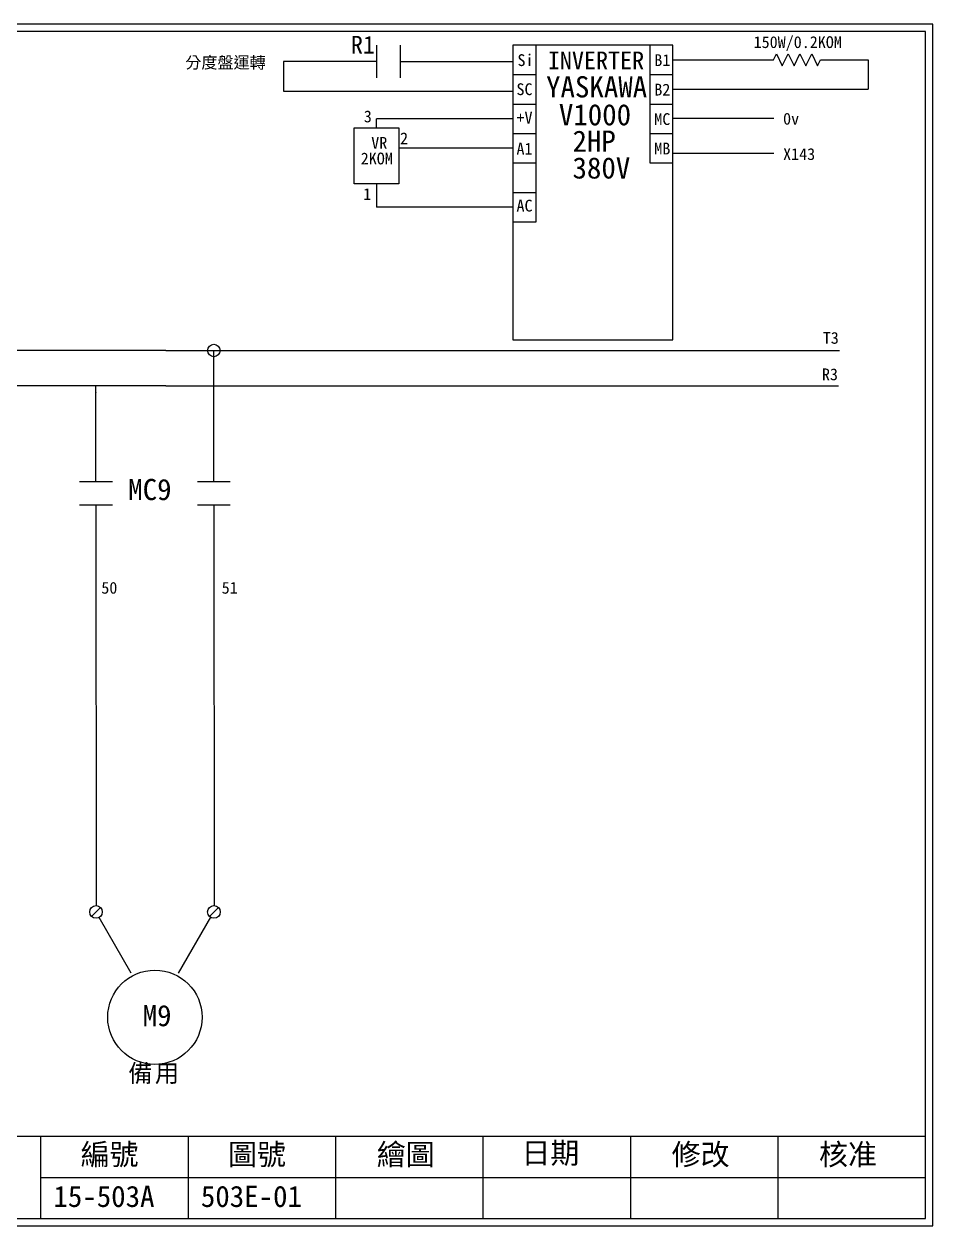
# Model space of a CAD drawing. Extents: x 10 to 297, y 3 to 207.
# Drawn here: x 142.9 to 297, y 3 to 207 of the extents above; entities that cross this region are included whole.
import ezdxf

# ---------------------------------------------------------------- set-up
doc = ezdxf.new("R2010")
doc.units = 0
doc.layers.get('0').update_dxf_attribs({"linetype": 'CONTINUOUS'})
doc.layers.add('圖框層', color=7, linetype='CONTINUOUS')
doc.layers.add('標尺寸層', color=3, linetype='CONTINUOUS')
doc.styles.add('STSL', font='kaiu.ttf')
doc.styles.add('標楷體', font='kaiu.ttf')

msp = doc.modelspace()

# ---------------------------------------------------------------- linework, layer by layer
for p, q in [((252.92, 203.39), (225.78, 203.39)), ((225.78, 203.39), (225.78, 153.39)), ((225.78, 203.39), (225.78, 193.39)), ((225.78, 203.39), (225.78, 198.39)), ((229.72, 198.39), (229.72, 203.39)), ((248.98, 203.39), (248.98, 198.39)), ((252.92, 153.39), (252.92, 203.39)), ((252.92, 198.39), (252.92, 203.39)), ((202.67, 200.6), (186.9, 200.6)), ((186.9, 200.6), (186.9, 195.6)), ((206.64, 200.6), (225.78, 200.6)), ((252.92, 200.89), (269.95, 200.89)), ((269.95, 200.89), (270.45, 201.89)), ((270.45, 201.89), (271.45, 199.89)), ((271.45, 199.89), (272.45, 201.89)), ((272.45, 201.89), (273.45, 199.89)), ((273.45, 199.89), (274.45, 201.89)), ((274.45, 201.89), (275.45, 199.89)), ((275.45, 199.89), (276.45, 201.89)), ((276.45, 201.89), (277.45, 199.89)), ((277.45, 199.89), (277.95, 200.89)), ((277.95, 200.89), (285.99, 200.89)), ((285.99, 200.89), (285.99, 195.89)), ((225.78, 198.39), (229.72, 198.39)), ((229.72, 193.39), (229.72, 198.39)), ((248.98, 198.39), (252.92, 198.39)), ((248.98, 198.39), (248.98, 193.39)), ((252.92, 193.39), (252.92, 198.39)), ((252.92, 195.89), (285.99, 195.89)), ((186.9, 195.6), (225.78, 195.6)), ((225.78, 193.39), (229.72, 193.39)), ((229.72, 188.39), (229.72, 193.39)), ((248.98, 193.39), (252.92, 193.39)), ((248.98, 193.39), (248.98, 188.39)), ((202.63, 189.34), (202.63, 190.89)), ((225.78, 190.89), (202.63, 190.89)), ((198.84, 189.34), (206.42, 189.34)), ((198.84, 179.87), (198.84, 189.34)), ((206.42, 189.34), (206.42, 179.87)), ((225.78, 188.39), (229.72, 188.39)), ((229.72, 183.39), (229.72, 188.39)), ((248.98, 188.39), (252.92, 188.39)), ((248.98, 188.39), (248.98, 183.39)), ((225.78, 185.89), (206.42, 185.89)), ((225.78, 183.39), (229.72, 183.39)), ((229.72, 178.39), (229.72, 183.39)), ((248.98, 183.39), (252.92, 183.39)), ((206.42, 179.87), (198.84, 179.87)), ((202.63, 179.87), (202.63, 175.89)), ((225.78, 178.39), (229.72, 178.39)), ((229.72, 173.39), (229.72, 178.39)), ((225.78, 175.89), (202.63, 175.89)), ((225.78, 173.39), (229.72, 173.39)), ((175.06, 125.38), (175.09, 57.36)), ((155.84, 57.05), (154.32, 55.54)), ((161.07, 45.92), (155.62, 55.37)), ((169.07, 45.92), (174.53, 55.38)), ((175.84, 57.05), (174.32, 55.54))]:
    msp.add_line(p, q)
for centre, radius in [((175.06, 151.57), 1.07), ((155.08, 56.29), 1.07), ((175.08, 56.29), 1.07), ((165.07, 38.42), 8)]:
    msp.add_circle(centre, radius)
at = {"layer": '圖框層', "color": 7}
for p, q in [((297, 206.97), (10, 206.97)), ((297, 3), (297, 206.97)), ((295.75, 205.72), (11.25, 205.72)), ((295.75, 4.25), (295.75, 205.72)), ((11.25, 18.25), (295.75, 18.25)), ((145.75, 4.25), (145.75, 18.25)), ((170.75, 4.25), (170.75, 18.25)), ((195.75, 4.25), (195.75, 18.25)), ((220.75, 4.25), (220.75, 18.25)), ((245.75, 4.25), (245.75, 18.25)), ((270.75, 4.25), (270.75, 18.25)), ((145.75, 11.25), (295.75, 11.25)), ((11.25, 4.25), (295.75, 4.25)), ((10, 3), (297, 3))]:
    msp.add_line(p, q, dxfattribs=at)
at = {"layer": '標尺寸層', "color": 7}
for p, q in [((202.67, 203.39), (202.67, 197.82)), ((206.64, 203.39), (206.64, 197.82)), ((253, 191), (270, 191)), ((270, 185), (253, 185)), ((225.78, 153.39), (252.92, 153.39)), ((166.94, 151.57), (106.68, 151.57)), ((166.94, 151.57), (281.14, 151.57)), ((175.06, 129.35), (175.06, 151.57)), ((175.06, 150.5), (175.06, 150.44)), ((166.94, 145.57), (97.51, 145.57)), ((155.06, 129.35), (155.06, 145.57)), ((166.94, 145.57), (261.14, 145.57)), ((261.14, 145.57), (281, 145.57)), ((155.06, 144.5), (155.06, 144.44)), ((152.28, 129.35), (157.85, 129.35)), ((172.28, 129.35), (177.85, 129.35)), ((152.28, 125.38), (157.85, 125.38)), ((155.06, 125.38), (155.09, 57.36)), ((172.28, 125.38), (177.85, 125.38))]:
    msp.add_line(p, q, dxfattribs=at)

# ---------------------------------------------------------------- texts
at = {"color": 0, "insert": (165.07, 30.42), "char_height": 3, "width": 27.9333, "attachment_point": 2, "style": '標楷體'}
msp.add_mtext('{\\T1.1;備用}', dxfattribs=at)
at = {"layer": '圖框層', "color": 4, "style": 'STSL'}
for s, height, p in [('R1', 3, (198.3, 201.96)), ('150W/0.2KOM', 2, (266.59, 202.9)), ('Si', 2, (226.55, 199.84)), ('INVERTER', 3, (231.7, 199.3)), ('分度盤運轉', 2, (170.22, 199.44)), ('B1', 2, (249.75, 199.84)), ('YASKAWA', 3.6, (231.4, 194.52)), ('SC', 2, (226.38, 194.91)), ('B2', 2, (249.75, 194.84)), ('3', 2, (200.49, 190.29)), ('+V', 2, (226.38, 190.08)), ('V1000', 3.6, (233.57, 189.78)), ('MC', 2, (249.75, 189.84)), ('0v', 2, (271.59, 189.9)), ('VR', 2, (201.75, 185.81)), ('2', 2, (206.64, 186.57)), ('2HP', 3.6, (235.88, 185.3)), ('A1', 2, (226.38, 184.81)), ('MB', 2, (249.75, 184.84)), ('X143', 2, (271.59, 183.9)), ('2KOM', 2, (199.97, 183.15)), ('380V', 3.6, (235.88, 180.75)), ('1', 2, (200.39, 177.11)), ('AC', 2, (226.38, 175.15)), ('T3', 2, (278.32, 152.71)), ('R3', 2, (278.17, 146.52)), ('MC9', 3.6, (160.55, 126.18)), ('50', 2, (155.98, 110.3)), ('51', 2, (176.39, 110.3)), ('M9', 3.6, (162.99, 36.9)), ('編號', 3.6, (152.47, 13.34)), ('圖號', 3.6, (177.47, 13.34)), ('繪圖', 3.6, (202.69, 13.34)), ('日期', 3.6, (227.22, 13.59)), ('修改', 3.6, (252.69, 13.34)), ('核准', 3.6, (277.69, 13.34)), ('15-503A', 3.6, (147.86, 6.22)), ('503E-01', 3.6, (172.86, 6.22))]:
    msp.add_text(s, height=height, dxfattribs=at).set_placement(p)

doc.saveas('drawing.dxf')
